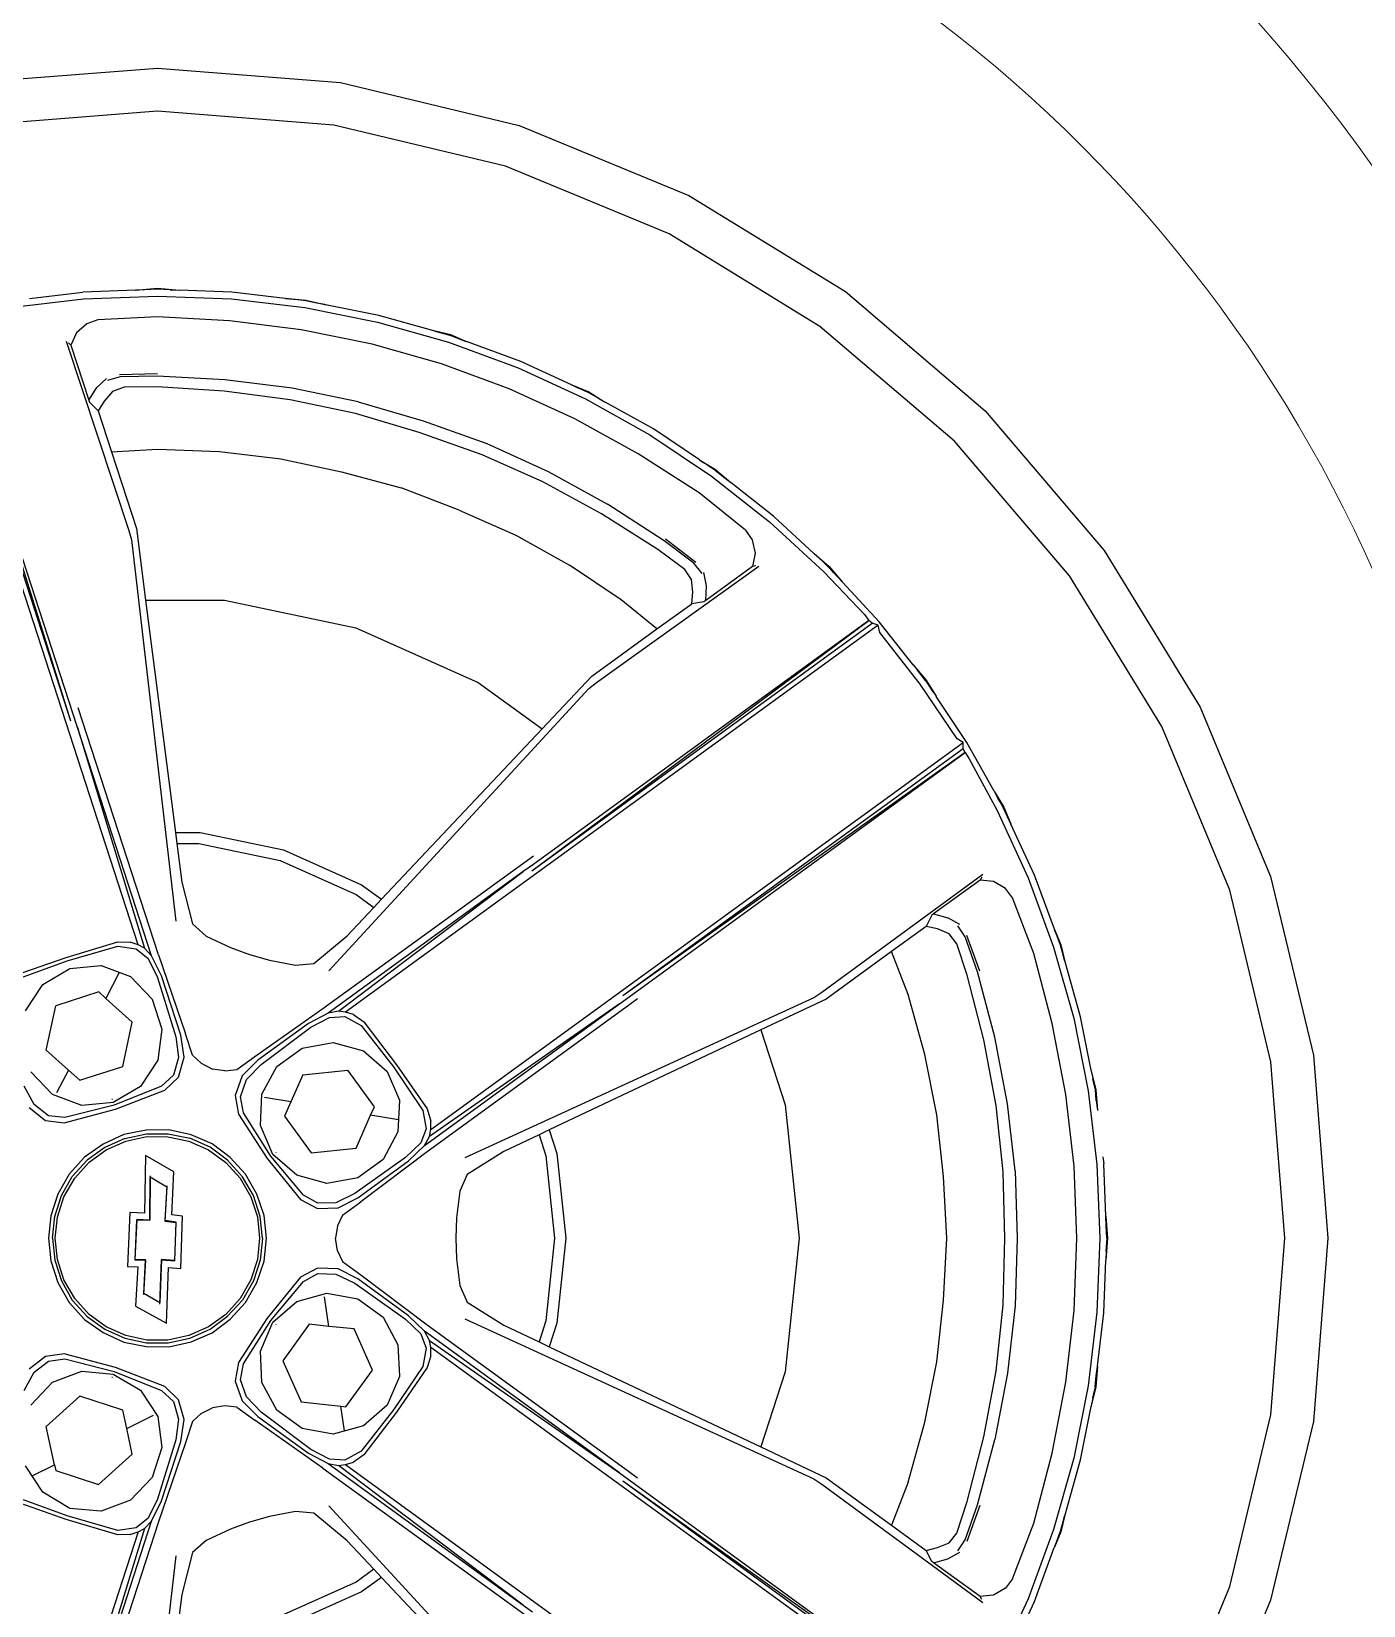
# Model space of a CAD drawing. Header units: millimetres. Extents: x 485872 to 486142, y -52344 to -52207.
# Drawn here: x 486059.874 to 486060.312, y -52337.613 to -52337.095 of the extents above; entities that cross this region are included whole.
import ezdxf

# ---------------------------------------------------------------- set-up
doc = ezdxf.new("R2010")
doc.units = ezdxf.units.MM
doc.header["$LTSCALE"] = 15
doc.layers.add('251', color=251, linetype='Continuous')

# ---------------------------------------------------------------- blocks, each defined once
blk = doc.blocks.new('yand')
for p, q in [((-21.0156, -0.7605), (-20.8465, -0.7473)), ((-20.8465, -0.7473), (-20.6775, -0.7605)), ((-20.6775, -0.7605), (-20.5125, -0.8002)), ((-20.8465, -0.787), (-21.0095, -0.7999)), ((-20.6836, -0.7999), (-20.8465, -0.787)), ((-20.5251, -0.8379), (-20.6836, -0.7999)), ((-20.5125, -0.8002), (-20.356, -0.8651)), ((-20.374, -0.9004), (-20.5251, -0.8379)), ((-20.356, -0.8651), (-20.2114, -0.9537)), ((-20.2349, -0.9859), (-20.374, -0.9004)), ((-20.9646, -0.9599), (-20.9153, -0.9541)), ((-20.8669, -0.9522), (-20.9153, -0.9541)), ((-20.9148, -0.9604), (-20.8466, -0.9579)), ((-20.8669, -0.9522), (-20.8668, -0.9522)), ((-20.8668, -0.9522), (-20.8465, -0.9506)), ((-20.8584, -0.9519), (-20.8668, -0.9522)), ((-20.8465, -0.9509), (-20.8584, -0.9519)), ((-20.8465, -0.9514), (-20.8584, -0.9519)), ((-20.8466, -0.9579), (-20.7783, -0.9604)), ((-20.8465, -0.9506), (-20.8263, -0.9522)), ((-20.8347, -0.9519), (-20.8465, -0.9509)), ((-20.8347, -0.9519), (-20.8465, -0.9514)), ((-20.8347, -0.9519), (-20.8263, -0.9522)), ((-20.8263, -0.9522), (-20.8263, -0.9522)), ((-20.7778, -0.9541), (-20.8263, -0.9522)), ((-20.7287, -0.9599), (-20.7778, -0.9541)), ((-20.2114, -0.9537), (-20.0824, -1.0636)), ((-20.9826, -0.9684), (-20.9148, -0.9604)), ((-20.7783, -0.9604), (-20.7105, -0.9684)), ((-20.7282, -0.96), (-20.7287, -0.9599)), ((-20.7195, -0.961), (-20.7282, -0.96)), ((-20.7282, -0.96), (-20.7094, -0.9615)), ((-20.7094, -0.9618), (-20.7195, -0.961)), ((-20.7095, -0.9622), (-20.7195, -0.961)), ((-20.7094, -0.9622), (-20.7195, -0.961)), ((-20.7105, -0.9684), (-20.6435, -0.9818)), ((-20.7094, -0.9622), (-20.7095, -0.9622)), ((-20.7094, -0.9615), (-20.6919, -0.9657)), ((-20.6994, -0.9642), (-20.7094, -0.9618)), ((-20.6994, -0.9642), (-20.7094, -0.9622)), ((-20.6919, -0.9657), (-20.6994, -0.9642)), ((-20.6919, -0.9657), (-20.6913, -0.9658)), ((-20.642, -0.9756), (-20.6913, -0.9658)), ((-20.8643, -1.5567), (-21.052, -0.9788)), ((-21.0466, -0.9805), (-20.9268, -1.35)), ((-21.0426, -0.98), (-20.9268, -1.35)), ((-20.9207, -1.3553), (-21.0426, -0.98)), ((-20.9118, -0.9834), (-20.9212, -0.9918)), ((-20.9014, -0.9798), (-20.9118, -0.9834)), ((-20.8465, -0.977), (-20.9014, -0.9798)), ((-20.7799, -0.9808), (-20.8465, -0.977)), ((-20.7137, -0.9891), (-20.7799, -0.9808)), ((-20.6435, -0.9818), (-20.5777, -1.0004)), ((-20.5914, -0.9899), (-20.642, -0.9756)), ((-20.1106, -1.0918), (-20.2349, -0.9859)), ((-20.9307, -0.9994), (-20.8728, -1.1743)), ((-20.9286, -1.001), (-20.9264, -1.003)), ((-20.9212, -0.9918), (-20.9264, -1.003)), ((-20.6483, -1.0022), (-20.7137, -0.9891)), ((-20.5843, -1.0205), (-20.6483, -1.0022)), ((-20.591, -0.99), (-20.5914, -0.9899)), ((-20.591, -0.99), (-20.5757, -0.9937)), ((-20.591, -0.99), (-20.5902, -0.9902)), ((-20.5902, -0.9902), (-20.59, -0.9903)), ((-20.5757, -0.9937), (-20.59, -0.9903)), ((-20.59, -0.9903), (-20.5758, -0.9943)), ((-20.5777, -1.0004), (-20.5136, -1.024)), ((-20.5758, -0.9943), (-20.5623, -0.9993)), ((-20.5623, -0.9993), (-20.5757, -0.9937)), ((-20.5757, -0.9937), (-20.5615, -0.9996)), ((-20.5623, -0.9993), (-20.5615, -0.9996)), ((-20.5615, -0.9996), (-20.5611, -0.9997)), ((-20.5112, -1.0181), (-20.5611, -0.9997)), ((-20.9264, -1.003), (-20.91, -1.0538)), ((-20.8465, -1.012), (-20.8465, -1.012)), ((-20.8465, -1.0296), (-20.8817, -1.0305)), ((-20.8465, -1.0316), (-20.8809, -1.0325)), ((-20.7842, -1.035), (-20.8465, -1.0316)), ((-20.5217, -1.0434), (-20.5843, -1.0205)), ((-20.5136, -1.024), (-20.4515, -1.0526)), ((-20.4643, -1.0397), (-20.5112, -1.0181)), ((-20.91, -1.0538), (-20.9025, -1.0423)), ((-20.8934, -1.0338), (-20.9025, -1.0423)), ((-20.8881, -1.0459), (-20.8957, -1.0547)), ((-20.8809, -1.0325), (-20.8926, -1.0357)), ((-20.8773, -1.042), (-20.8881, -1.0459)), ((-20.8465, -1.0416), (-20.8773, -1.042)), ((-20.785, -1.0455), (-20.8465, -1.0416)), ((-20.7239, -1.0536), (-20.785, -1.0455)), ((-20.7222, -1.0429), (-20.7842, -1.035)), ((-20.6611, -1.0555), (-20.7222, -1.0429)), ((-20.4611, -1.0712), (-20.5217, -1.0434)), ((-20.4643, -1.0397), (-20.4639, -1.0399)), ((-20.4639, -1.0399), (-20.4484, -1.0463)), ((-20.4639, -1.0399), (-20.4577, -1.0428)), ((-20.4573, -1.0429), (-20.4577, -1.0428)), ((-20.4484, -1.0467), (-20.4573, -1.0429)), ((-20.4573, -1.0429), (-20.4487, -1.0469)), ((-20.91, -1.0538), (-20.9093, -1.0557)), ((-20.9093, -1.0557), (-20.9012, -1.0639)), ((-20.8957, -1.0547), (-20.9012, -1.0639)), ((-20.6637, -1.0663), (-20.7239, -1.0536)), ((-20.6611, -1.0555), (-20.6013, -1.0729)), ((-20.4515, -1.0526), (-20.392, -1.086)), ((-20.4487, -1.0469), (-20.44, -1.0518)), ((-20.4487, -1.0469), (-20.4487, -1.0469)), ((-20.4484, -1.0463), (-20.4337, -1.0553)), ((-20.44, -1.0518), (-20.4484, -1.0467)), ((-20.4395, -1.0521), (-20.44, -1.0518)), ((-20.4395, -1.0521), (-20.4337, -1.0553)), ((-20.4337, -1.0553), (-20.4332, -1.0556)), ((-20.3887, -1.0805), (-20.4332, -1.0556)), ((-20.9012, -1.0639), (-20.889, -1.1015)), ((-20.6049, -1.0839), (-20.6637, -1.0663)), ((-20.6013, -1.0729), (-20.5426, -1.094)), ((-20.4027, -1.1034), (-20.4611, -1.0712)), ((-20.0824, -1.0636), (-19.9725, -1.1926)), ((-20.5469, -1.1043), (-20.6049, -1.0839)), ((-20.392, -1.086), (-20.3352, -1.124)), ((-20.3462, -1.1089), (-20.3887, -1.0805)), ((-20.889, -1.1015), (-20.8466, -1.0991)), ((-20.889, -1.1015), (-20.8659, -1.1723)), ((-20.8466, -1.0991), (-20.7891, -1.1014)), ((-20.7891, -1.1014), (-20.7326, -1.1081)), ((-20.4907, -1.1294), (-20.5469, -1.1043)), ((-20.5426, -1.094), (-20.4858, -1.1197)), ((-20.3465, -1.1395), (-20.4027, -1.1034)), ((-20.0047, -1.216), (-20.1106, -1.0918)), ((-20.7326, -1.1081), (-20.6767, -1.1201)), ((-20.3462, -1.1089), (-20.3461, -1.109)), ((-20.3461, -1.109), (-20.3309, -1.1183)), ((-20.3461, -1.109), (-20.342, -1.1117)), ((-20.3313, -1.1183), (-20.342, -1.1117)), ((-20.3315, -1.1188), (-20.342, -1.1117)), ((-20.3315, -1.1188), (-20.3221, -1.1262)), ((-20.3221, -1.1262), (-20.3313, -1.1183)), ((-20.3309, -1.1183), (-20.3172, -1.13)), ((-20.6767, -1.1201), (-20.6214, -1.1347)), ((-20.4366, -1.1587), (-20.4907, -1.1294)), ((-20.4858, -1.1197), (-20.4311, -1.1498)), ((-20.3352, -1.124), (-20.2815, -1.1662)), ((-20.3221, -1.1262), (-20.3219, -1.1263)), ((-20.3219, -1.1263), (-20.3211, -1.1269)), ((-20.3211, -1.1269), (-20.3172, -1.13)), ((-20.3172, -1.13), (-20.3169, -1.1303)), ((-20.2774, -1.1614), (-20.3169, -1.1303)), ((-20.5681, -1.1554), (-20.6214, -1.1347)), ((-20.3038, -1.174), (-20.3465, -1.1395)), ((-20.5681, -1.1554), (-20.5157, -1.1785)), ((-20.3845, -1.1918), (-20.4366, -1.1587)), ((-20.3786, -1.1837), (-20.4311, -1.1498)), ((-20.2405, -1.1955), (-20.2774, -1.1614)), ((-20.8728, -1.1743), (-20.8704, -1.1829)), ((-20.8659, -1.1723), (-20.8574, -1.2385)), ((-20.3038, -1.174), (-20.2975, -1.183)), ((-20.2815, -1.1662), (-20.2314, -1.2125)), ((-20.8704, -1.1829), (-20.8295, -1.5348)), ((-20.5157, -1.1785), (-20.466, -1.2063)), ((-20.3513, -1.2045), (-20.3786, -1.1837)), ((-20.3774, -1.182), (-20.3495, -1.2034)), ((-20.2975, -1.183), (-20.2948, -1.1953)), ((-20.3598, -1.2101), (-20.3845, -1.1918)), ((-20.3438, -1.214), (-20.3513, -1.2045)), ((-20.2948, -1.1953), (-20.2972, -1.2075)), ((-20.2405, -1.1955), (-20.2404, -1.1955)), ((-20.2404, -1.1955), (-20.2264, -1.2076)), ((-20.2404, -1.1955), (-20.2318, -1.2036)), ((-20.2267, -1.2079), (-20.2318, -1.2036)), ((-20.2269, -1.2081), (-20.2318, -1.2036)), ((-19.9725, -1.1926), (-19.8839, -1.3372)), ((-20.4183, -1.2383), (-20.466, -1.2063)), ((-20.4412, -1.3145), (-20.2915, -1.2071)), ((-20.3534, -1.2196), (-20.3598, -1.2101)), ((-20.3524, -1.2313), (-20.3534, -1.2196)), ((-20.3396, -1.2252), (-20.342, -1.2129)), ((-20.2972, -1.2075), (-20.3403, -1.2389)), ((-20.2942, -1.207), (-20.2972, -1.2075)), ((-20.2314, -1.2125), (-20.1938, -1.2518)), ((-20.2269, -1.2081), (-20.2224, -1.213)), ((-20.2224, -1.213), (-20.2267, -1.2079)), ((-20.2264, -1.2076), (-20.2143, -1.2217)), ((-20.2224, -1.213), (-20.2143, -1.2217)), ((-19.9192, -1.3552), (-20.0047, -1.216)), ((-20.3533, -1.2419), (-20.3524, -1.2313)), ((-20.3403, -1.2389), (-20.3396, -1.2252)), ((-20.2143, -1.2217), (-20.214, -1.222)), ((-20.1802, -1.2586), (-20.214, -1.222)), ((-20.8574, -1.2385), (-20.7846, -1.2385)), ((-20.8574, -1.2385), (-20.8299, -1.4529)), ((-20.7846, -1.2385), (-20.6635, -1.2642)), ((-20.3854, -1.2651), (-20.4183, -1.2383)), ((-20.3854, -1.2651), (-20.3533, -1.2419)), ((-20.342, -1.24), (-20.3533, -1.2419)), ((-20.3403, -1.2389), (-20.342, -1.24)), ((-20.1813, -1.2617), (-20.6729, -1.6189)), ((-20.6635, -1.2642), (-20.5503, -1.3146)), ((-20.5009, -1.4884), (-20.1897, -1.2572)), ((-20.5009, -1.4884), (-20.1867, -1.2599)), ((-20.1897, -1.2572), (-20.5004, -1.4831)), ((-20.1938, -1.2518), (-20.1897, -1.2572)), ((-20.1867, -1.2599), (-20.1897, -1.2572)), ((-20.1813, -1.2617), (-20.1867, -1.2599)), ((-20.1798, -1.2683), (-20.1813, -1.2617)), ((-20.1489, -1.2982), (-20.1802, -1.2586)), ((-20.4456, -1.3088), (-20.3854, -1.2651)), ((-20.1423, -1.3161), (-20.1798, -1.2683)), ((-20.1489, -1.2982), (-20.1488, -1.2984)), ((-20.1488, -1.2984), (-20.1371, -1.3121)), ((-20.1488, -1.2984), (-20.145, -1.3033)), ((-20.1371, -1.3125), (-20.145, -1.3033)), ((-20.1376, -1.3127), (-20.145, -1.3033)), ((-20.6882, -1.5807), (-20.4482, -1.3201)), ((-20.5503, -1.3146), (-20.4914, -1.3574)), ((-20.4914, -1.3574), (-20.4456, -1.3088)), ((-20.4482, -1.3201), (-20.4412, -1.3145)), ((-20.1084, -1.3665), (-20.1423, -1.3161)), ((-20.1376, -1.3127), (-20.1305, -1.3232)), ((-20.1371, -1.3121), (-20.1278, -1.3272)), ((-20.1305, -1.3232), (-20.1371, -1.3125)), ((-20.1305, -1.3232), (-20.1278, -1.3272)), ((-20.1278, -1.3272), (-20.1277, -1.3275)), ((-20.0994, -1.3699), (-20.1277, -1.3275)), ((-20.8454, -1.5661), (-20.9198, -1.3379)), ((-19.8839, -1.3372), (-19.819, -1.4937)), ((-20.8519, -1.5668), (-20.9207, -1.3553)), ((-20.9207, -1.3553), (-20.8585, -1.5599)), ((-20.6396, -1.5147), (-20.4914, -1.3574)), ((-19.8567, -1.5063), (-19.9192, -1.3552)), ((-20.5942, -1.7271), (-20.1026, -1.37)), ((-20.4201, -1.6112), (-20.1009, -1.3793)), ((-20.1026, -1.3757), (-20.417, -1.6038)), ((-20.1009, -1.3793), (-20.417, -1.6038)), ((-20.1026, -1.37), (-20.1084, -1.3665)), ((-20.1026, -1.3757), (-20.1026, -1.37)), ((-20.1009, -1.3793), (-20.1026, -1.3757)), ((-20.1009, -1.3793), (-20.0971, -1.3849)), ((-20.0741, -1.4149), (-20.0994, -1.3699)), ((-20.0971, -1.3849), (-20.0714, -1.4328)), ((-20.0741, -1.4149), (-20.0651, -1.4296)), ((-20.0741, -1.4149), (-20.0706, -1.4212)), ((-20.0655, -1.4296), (-20.0706, -1.4212)), ((-20.0706, -1.4212), (-20.0657, -1.4299)), ((-20.0714, -1.4328), (-20.0428, -1.4948)), ((-20.0618, -1.4385), (-20.0657, -1.4299)), ((-20.0618, -1.4385), (-20.0655, -1.4296)), ((-20.0651, -1.4296), (-20.0587, -1.4452)), ((-20.0587, -1.4452), (-20.0618, -1.4385)), ((-20.8299, -1.4529), (-20.8071, -1.4529)), ((-20.8299, -1.4529), (-20.8286, -1.4631)), ((-20.8071, -1.4529), (-20.7301, -1.4692)), ((-20.0587, -1.4452), (-20.0586, -1.4454)), ((-20.0369, -1.4924), (-20.0586, -1.4454)), ((-20.8286, -1.4631), (-20.8082, -1.4631)), ((-20.8286, -1.4631), (-20.824, -1.4989)), ((-20.8082, -1.4631), (-20.7332, -1.479)), ((-20.7332, -1.479), (-20.6632, -1.5102)), ((-20.7301, -1.4692), (-20.6581, -1.5013)), ((-20.6937, -1.6154), (-20.4994, -1.4745)), ((-20.5088, -1.4891), (-20.6889, -1.6198)), ((-20.6795, -1.6181), (-20.5088, -1.4891)), ((-20.5004, -1.4831), (-20.5088, -1.4891)), ((-20.0847, -1.4917), (-20.2332, -1.6009)), ((-20.0856, -1.4942), (-20.0869, -1.497)), ((-20.0428, -1.4948), (-20.0193, -1.5589)), ((-20.0185, -1.5423), (-20.0369, -1.4924)), ((-19.819, -1.4937), (-19.7793, -1.6587)), ((-20.824, -1.4989), (-20.8143, -1.5375)), ((-20.6632, -1.5102), (-20.6467, -1.5222)), ((-20.6581, -1.5013), (-20.6396, -1.5147)), ((-20.0869, -1.497), (-20.1301, -1.5282)), ((-20.0746, -1.4984), (-20.0869, -1.497)), ((-20.0637, -1.5048), (-20.0746, -1.4984)), ((-20.0571, -1.5135), (-20.0637, -1.5048)), ((-19.8187, -1.6648), (-19.8567, -1.5063)), ((-20.6715, -1.5485), (-20.6467, -1.5222)), ((-20.6467, -1.5222), (-20.6396, -1.5147)), ((-20.0374, -1.5648), (-20.0571, -1.5135)), ((-20.8143, -1.5375), (-20.8015, -1.5488)), ((-20.1369, -1.5397), (-20.169, -1.563)), ((-20.1316, -1.5295), (-20.1369, -1.5397)), ((-20.1265, -1.5421), (-20.1369, -1.5397)), ((-20.1301, -1.5282), (-20.1316, -1.5295)), ((-20.1301, -1.5282), (-20.1168, -1.5318)), ((-20.1059, -1.5379), (-20.1168, -1.5318)), ((-20.1008, -1.5493), (-20.1075, -1.5392)), ((-20.9309, -1.5683), (-20.8832, -1.554)), ((-20.8832, -1.554), (-20.8716, -1.5542)), ((-20.8643, -1.5567), (-20.8716, -1.5542)), ((-20.8015, -1.5488), (-20.7792, -1.5592)), ((-20.7021, -1.574), (-20.6715, -1.5485)), ((-20.1158, -1.5466), (-20.1265, -1.5421)), ((-20.1087, -1.5557), (-20.1158, -1.5466)), ((-20.0894, -1.5817), (-20.1008, -1.5493)), ((-20.0874, -1.5811), (-20.0992, -1.548)), ((-20.0184, -1.5425), (-20.0185, -1.5423)), ((-20.0184, -1.5425), (-20.0125, -1.5569)), ((-20.0184, -1.5425), (-20.0181, -1.5434)), ((-20.0181, -1.5434), (-20.0181, -1.5435)), ((-20.0125, -1.5569), (-20.0181, -1.5435)), ((-20.0181, -1.5435), (-20.0131, -1.5569)), ((-20.9778, -1.5848), (-20.9309, -1.5683)), ((-20.9298, -1.5716), (-20.8832, -1.5581)), ((-20.8832, -1.5581), (-20.8661, -1.5604)), ((-20.8661, -1.5604), (-20.8552, -1.5693)), ((-20.8585, -1.5599), (-20.8643, -1.5567)), ((-20.8519, -1.5668), (-20.8585, -1.5599)), ((-20.8552, -1.5693), (-20.8466, -1.5868)), ((-20.8429, -1.5853), (-20.8519, -1.5668)), ((-20.8454, -1.5661), (-20.8207, -1.6389)), ((-20.7792, -1.5592), (-20.7614, -1.5657)), ((-20.7614, -1.5657), (-20.7432, -1.5709)), ((-20.169, -1.563), (-20.2292, -1.6068)), ((-20.1536, -1.6026), (-20.169, -1.563)), ((-20.0989, -1.5848), (-20.1087, -1.5557)), ((-20.0205, -1.6294), (-20.0374, -1.5648)), ((-20.0193, -1.5589), (-20.0006, -1.6246)), ((-20.0131, -1.5569), (-20.0091, -1.5712)), ((-20.0091, -1.5712), (-20.0125, -1.5569)), ((-20.0125, -1.5569), (-20.0088, -1.5721)), ((-20.9754, -1.5881), (-20.9298, -1.5716)), ((-20.9523, -1.5933), (-20.9275, -1.5785)), ((-20.9275, -1.5785), (-20.8988, -1.5759)), ((-20.8988, -1.5759), (-20.8986, -1.5759)), ((-20.8986, -1.5759), (-20.8715, -1.5861)), ((-20.8819, -1.5823), (-20.8942, -1.6062)), ((-20.7432, -1.5709), (-20.719, -1.5756)), ((-20.719, -1.5756), (-20.7021, -1.574)), ((-20.0734, -1.6421), (-20.0894, -1.5817)), ((-20.0091, -1.5712), (-20.0088, -1.5721)), ((-20.0087, -1.5726), (-20.0088, -1.5721)), ((-19.9944, -1.6232), (-20.0087, -1.5726)), ((-20.9683, -1.6176), (-20.9524, -1.5934)), ((-20.9524, -1.5934), (-20.9523, -1.5933)), ((-20.8715, -1.5861), (-20.8515, -1.607)), ((-20.8466, -1.5868), (-20.8295, -1.6416)), ((-20.8249, -1.6401), (-20.8429, -1.5853)), ((-20.0835, -1.6446), (-20.0989, -1.5848)), ((-20.9007, -1.6003), (-20.9404, -1.6132)), ((-20.8942, -1.6062), (-20.9007, -1.6003)), ((-20.8942, -1.6062), (-20.8698, -1.6282)), ((-20.8515, -1.607), (-20.8425, -1.6346)), ((-20.6, -1.742), (-20.4201, -1.6112)), ((-20.4116, -1.6128), (-20.5974, -1.7479)), ((-20.4201, -1.6112), (-20.5955, -1.7336)), ((-20.2407, -1.6057), (-20.5627, -1.7534)), ((-20.4033, -1.6067), (-20.4116, -1.6128)), ((-20.2292, -1.6068), (-20.2895, -1.6353)), ((-20.2332, -1.6009), (-20.2407, -1.6057)), ((-20.138, -1.6579), (-20.1536, -1.6026)), ((-20.9491, -1.654), (-20.9404, -1.6132)), ((-20.7565, -1.6598), (-20.6937, -1.6154)), ((-20.6889, -1.6198), (-20.707, -1.6294)), ((-20.7049, -1.6329), (-20.6876, -1.6238)), ((-20.6795, -1.6181), (-20.6889, -1.6198)), ((-20.6876, -1.6238), (-20.6735, -1.623)), ((-20.6729, -1.6189), (-20.6795, -1.6181)), ((-20.6735, -1.623), (-20.6584, -1.6311)), ((-20.6655, -1.6211), (-20.6729, -1.6189)), ((-20.6655, -1.6211), (-20.656, -1.6278)), ((-20.0006, -1.6246), (-19.9872, -1.6916)), ((-19.9846, -1.6725), (-19.9944, -1.6232)), ((-20.8784, -1.669), (-20.8698, -1.6282)), ((-20.8425, -1.6346), (-20.8463, -1.6633)), ((-20.8295, -1.6416), (-20.827, -1.6609)), ((-20.8217, -1.6604), (-20.8249, -1.6401)), ((-20.8141, -1.6586), (-20.8207, -1.6389)), ((-20.707, -1.6294), (-20.7537, -1.6632)), ((-20.7509, -1.6671), (-20.7049, -1.6329)), ((-20.6584, -1.6311), (-20.6286, -1.6694)), ((-20.656, -1.6278), (-20.6258, -1.6674)), ((-20.2895, -1.6353), (-20.4849, -1.7277)), ((-20.2895, -1.6353), (-20.267, -1.7045)), ((-20.0079, -1.6949), (-20.0205, -1.6294)), ((-20.9491, -1.654), (-20.9286, -1.6724)), ((-20.7363, -1.6691), (-20.7128, -1.6521)), ((-20.7128, -1.6521), (-20.6843, -1.647)), ((-20.6843, -1.647), (-20.6564, -1.6546)), ((-20.6564, -1.6546), (-20.6563, -1.6547)), ((-20.6563, -1.6547), (-20.6345, -1.6737)), ((-20.0724, -1.7051), (-20.0835, -1.6446)), ((-20.0617, -1.7034), (-20.0734, -1.6421)), ((-20.9181, -1.6818), (-20.8784, -1.669)), ((-20.8463, -1.6633), (-20.8623, -1.6875)), ((-20.827, -1.6609), (-20.8317, -1.677)), ((-20.827, -1.6788), (-20.8217, -1.6604)), ((-20.8141, -1.6586), (-20.8061, -1.666)), ((-20.8061, -1.666), (-20.7957, -1.6714)), ((-20.7733, -1.6718), (-20.7565, -1.6598)), ((-20.7537, -1.6632), (-20.7683, -1.6778)), ((-20.7643, -1.6812), (-20.7509, -1.6671)), ((-20.7501, -1.6946), (-20.7363, -1.6691)), ((-20.6286, -1.6694), (-20.6014, -1.7096)), ((-20.6258, -1.6674), (-20.5975, -1.7083)), ((-20.1269, -1.7138), (-20.138, -1.6579)), ((-19.8058, -1.8277), (-19.8187, -1.6648)), ((-19.7793, -1.6587), (-19.7661, -1.8277)), ((-20.9434, -1.6949), (-20.9634, -1.6739)), ((-20.9286, -1.6724), (-20.9396, -1.6935)), ((-20.9286, -1.6724), (-20.9181, -1.6818)), ((-20.8317, -1.677), (-20.8428, -1.6873)), ((-20.8397, -1.691), (-20.827, -1.6788)), ((-20.7842, -1.6731), (-20.7957, -1.6714)), ((-20.7842, -1.6731), (-20.7733, -1.6718)), ((-20.7683, -1.6778), (-20.7748, -1.6958)), ((-20.7699, -1.6971), (-20.7643, -1.6812)), ((-20.7122, -1.6769), (-20.7233, -1.7018)), ((-20.7122, -1.6769), (-20.6707, -1.6725)), ((-20.6462, -1.7063), (-20.6707, -1.6725)), ((-20.6345, -1.6737), (-20.6232, -1.7003)), ((-19.9845, -1.6731), (-19.9846, -1.6725)), ((-19.9845, -1.6731), (-19.9803, -1.6906)), ((-19.9845, -1.6731), (-19.9831, -1.68)), ((-19.9831, -1.68), (-19.983, -1.6806)), ((-19.9806, -1.6906), (-19.983, -1.6806)), ((-19.983, -1.6806), (-19.981, -1.6906)), ((-20.9604, -1.7043), (-20.9697, -1.6872)), ((-20.9162, -1.705), (-20.9434, -1.6949)), ((-20.8885, -1.6993), (-20.8881, -1.6991)), ((-20.8623, -1.6875), (-20.8873, -1.7024)), ((-20.8428, -1.6873), (-20.8865, -1.7048)), ((-20.8853, -1.7086), (-20.8397, -1.691)), ((-20.7748, -1.6958), (-20.7717, -1.7131)), ((-20.7671, -1.7119), (-20.7699, -1.6971)), ((-20.7513, -1.7235), (-20.7501, -1.6946)), ((-20.7233, -1.7018), (-20.7476, -1.6978)), ((-20.0002, -1.7612), (-20.0079, -1.6949)), ((-19.9872, -1.6916), (-19.9793, -1.7595)), ((-19.981, -1.6907), (-19.981, -1.6906)), ((-19.981, -1.6907), (-19.9798, -1.7006)), ((-19.9798, -1.7006), (-19.9806, -1.6906)), ((-19.9803, -1.6906), (-19.9788, -1.7093)), ((-20.965, -1.707), (-20.9499, -1.7188)), ((-20.9471, -1.7145), (-20.9604, -1.7043)), ((-20.9321, -1.7163), (-20.9471, -1.7145)), ((-20.9325, -1.7211), (-20.8853, -1.7086)), ((-20.8865, -1.7048), (-20.9321, -1.7163)), ((-20.8873, -1.7024), (-20.9162, -1.705)), ((-20.7717, -1.7131), (-20.7452, -1.7541)), ((-20.742, -1.7518), (-20.7671, -1.7119)), ((-20.7233, -1.7018), (-20.7291, -1.715)), ((-20.6632, -1.7444), (-20.6497, -1.714)), ((-20.6497, -1.714), (-20.6462, -1.7063)), ((-20.624, -1.7183), (-20.6497, -1.714)), ((-20.6232, -1.7004), (-20.6245, -1.7293)), ((-20.6232, -1.7003), (-20.6232, -1.7004)), ((-20.6014, -1.7096), (-20.5983, -1.7265)), ((-20.5975, -1.7083), (-20.5941, -1.7194)), ((-20.267, -1.7045), (-20.254, -1.8277)), ((-20.121, -1.7707), (-20.1269, -1.7138)), ((-20.0659, -1.7663), (-20.0724, -1.7051)), ((-20.0548, -1.7654), (-20.0617, -1.7034)), ((-19.9798, -1.7006), (-19.9788, -1.7093)), ((-19.9788, -1.7093), (-19.9788, -1.7097)), ((-20.9499, -1.7188), (-20.9325, -1.7211)), ((-20.857, -1.7279), (-20.8777, -1.732)), ((-20.8361, -1.7276), (-20.857, -1.7279)), ((-20.8155, -1.7321), (-20.8361, -1.7276)), ((-20.7399, -1.7503), (-20.7513, -1.7235)), ((-20.7291, -1.715), (-20.7047, -1.7487)), ((-20.6245, -1.7293), (-20.6381, -1.7548)), ((-20.5983, -1.7265), (-20.6035, -1.7396)), ((-20.5955, -1.7336), (-20.5942, -1.7271)), ((-20.5942, -1.7271), (-20.5941, -1.7194)), ((-20.4849, -1.7277), (-20.4942, -1.7321)), ((-20.4849, -1.7277), (-20.4778, -1.7494)), ((-20.8967, -1.7408), (-20.9139, -1.7528)), ((-20.8777, -1.732), (-20.8967, -1.7408)), ((-20.8765, -1.7356), (-20.895, -1.7439)), ((-20.8938, -1.746), (-20.8757, -1.738)), ((-20.8765, -1.7356), (-20.8567, -1.7314)), ((-20.8757, -1.738), (-20.8564, -1.7338)), ((-20.8567, -1.7314), (-20.8365, -1.7312)), ((-20.8564, -1.7338), (-20.8368, -1.7339)), ((-20.8368, -1.7339), (-20.8174, -1.738)), ((-20.8365, -1.7312), (-20.8166, -1.7354)), ((-20.8174, -1.738), (-20.7993, -1.746)), ((-20.798, -1.7437), (-20.8166, -1.7354)), ((-20.7961, -1.7406), (-20.8155, -1.7321)), ((-20.7817, -1.7557), (-20.798, -1.7437)), ((-20.7794, -1.7531), (-20.7961, -1.7406)), ((-20.6035, -1.7396), (-20.6175, -1.7532)), ((-20.6148, -1.7563), (-20.6, -1.742)), ((-20.6, -1.742), (-20.5955, -1.7336)), ((-20.4942, -1.7321), (-20.5269, -1.7476)), ((-20.4942, -1.7321), (-20.4879, -1.7515)), ((-20.9139, -1.7528), (-20.9279, -1.7686)), ((-20.9114, -1.7556), (-20.9251, -1.7707)), ((-20.9229, -1.7723), (-20.9097, -1.7575)), ((-20.895, -1.7439), (-20.9114, -1.7556)), ((-20.9097, -1.7575), (-20.8938, -1.746)), ((-20.8577, -1.7513), (-20.8586, -1.8046)), ((-20.8314, -1.7662), (-20.8577, -1.7513)), ((-20.7993, -1.746), (-20.7834, -1.7576)), ((-20.7834, -1.7576), (-20.7702, -1.7722)), ((-20.7681, -1.7708), (-20.7817, -1.7557)), ((-20.7651, -1.7686), (-20.7794, -1.7531)), ((-20.7452, -1.7541), (-20.7144, -1.792)), ((-20.7118, -1.7879), (-20.742, -1.7518)), ((-20.718, -1.7694), (-20.7399, -1.7503)), ((-20.7373, -1.7481), (-20.7371, -1.7485)), ((-20.7047, -1.7487), (-20.6632, -1.7444)), ((-20.6175, -1.7532), (-20.6642, -1.7864)), ((-20.6381, -1.7548), (-20.6616, -1.7719)), ((-20.6614, -1.7903), (-20.6148, -1.7563)), ((-20.5974, -1.7479), (-20.6589, -1.794)), ((-20.5269, -1.7476), (-20.5606, -1.7687)), ((-20.4879, -1.7515), (-20.4799, -1.8277)), ((-20.4778, -1.7494), (-20.4696, -1.8277)), ((-19.9737, -1.7525), (-19.9729, -1.759)), ((-20.9279, -1.7686), (-20.9386, -1.7869)), ((-20.9352, -1.7883), (-20.9251, -1.7707)), ((-20.9328, -1.7894), (-20.9229, -1.7723)), ((-20.8533, -1.77), (-20.8536, -1.8108)), ((-20.8536, -1.8111), (-20.8532, -1.7711)), ((-20.8533, -1.77), (-20.8532, -1.7711)), ((-20.8532, -1.7711), (-20.8379, -1.7802)), ((-20.8333, -1.8059), (-20.8314, -1.7662)), ((-20.7702, -1.7722), (-20.7603, -1.7894)), ((-20.758, -1.7883), (-20.7681, -1.7708)), ((-20.7548, -1.7869), (-20.7651, -1.7686)), ((-20.6901, -1.7772), (-20.718, -1.7694)), ((-20.6616, -1.7719), (-20.6901, -1.7772)), ((-20.5606, -1.7687), (-20.5673, -1.7843)), ((-20.1178, -1.8277), (-20.121, -1.7707)), ((-20.0644, -1.8277), (-20.0659, -1.7663)), ((-20.0548, -1.7654), (-20.0529, -1.8277)), ((-19.9978, -1.8277), (-20.0002, -1.7612)), ((-19.9793, -1.7595), (-19.9766, -1.8277)), ((-19.971, -1.8074), (-19.9729, -1.759)), ((-20.9386, -1.7869), (-20.9448, -1.8069)), ((-20.8379, -1.7802), (-20.8397, -1.8118)), ((-20.8395, -1.8114), (-20.8377, -1.7793)), ((-20.8379, -1.7802), (-20.8377, -1.7793)), ((-20.7481, -1.8067), (-20.7548, -1.7869)), ((-20.6642, -1.7864), (-20.6818, -1.7948)), ((-20.5673, -1.7843), (-20.5703, -1.8088)), ((-20.9413, -1.8076), (-20.9352, -1.7883)), ((-20.9389, -1.8081), (-20.9328, -1.7894)), ((-20.7603, -1.7894), (-20.7542, -1.808)), ((-20.7517, -1.8075), (-20.758, -1.7883)), ((-20.7144, -1.792), (-20.6989, -1.8003)), ((-20.6986, -1.7952), (-20.7118, -1.7879)), ((-20.6989, -1.8003), (-20.6798, -1.7997)), ((-20.6818, -1.7948), (-20.6986, -1.7952)), ((-20.6798, -1.7997), (-20.6614, -1.7903)), ((-20.6756, -1.8063), (-20.6589, -1.794)), ((-20.9448, -1.8069), (-20.9472, -1.8277)), ((-20.9435, -1.8277), (-20.9413, -1.8076)), ((-20.9409, -1.8277), (-20.9389, -1.8081)), ((-20.8721, -1.804), (-20.8741, -1.8536)), ((-20.8586, -1.8046), (-20.8721, -1.804)), ((-20.8657, -1.8102), (-20.8673, -1.8477)), ((-20.867, -1.8474), (-20.8654, -1.8105)), ((-20.8657, -1.8102), (-20.8654, -1.8105)), ((-20.8536, -1.8108), (-20.8657, -1.8102)), ((-20.8654, -1.8105), (-20.8536, -1.8111)), ((-20.8536, -1.8108), (-20.8536, -1.8111)), ((-20.8395, -1.8114), (-20.8397, -1.8118)), ((-20.8397, -1.8118), (-20.8294, -1.8131)), ((-20.8291, -1.8128), (-20.8395, -1.8114)), ((-20.8235, -1.8074), (-20.8333, -1.8059)), ((-20.8294, -1.8131), (-20.8307, -1.8482)), ((-20.8304, -1.8485), (-20.8291, -1.8128)), ((-20.8291, -1.8128), (-20.8294, -1.8131)), ((-20.8249, -1.8556), (-20.8235, -1.8074)), ((-20.7542, -1.808), (-20.7522, -1.8277)), ((-20.7495, -1.8277), (-20.7517, -1.8075)), ((-20.746, -1.8277), (-20.7481, -1.8067)), ((-20.6802, -1.8163), (-20.6821, -1.8277)), ((-20.6756, -1.8063), (-20.6802, -1.8163)), ((-20.5703, -1.8088), (-20.571, -1.8277)), ((-19.971, -1.8074), (-19.971, -1.8075)), ((-19.971, -1.8075), (-19.9694, -1.8277)), ((-19.9707, -1.8159), (-19.971, -1.8075)), ((-19.9697, -1.8277), (-19.9707, -1.8159)), ((-19.9702, -1.8277), (-19.9707, -1.8159)), ((-20.9472, -1.8277), (-20.9448, -1.8486)), ((-20.9435, -1.8277), (-20.9413, -1.8479)), ((-20.9389, -1.8474), (-20.9409, -1.8277)), ((-20.7522, -1.8277), (-20.7542, -1.8474)), ((-20.7495, -1.8277), (-20.7517, -1.848)), ((-20.7481, -1.8488), (-20.746, -1.8277)), ((-20.6802, -1.8392), (-20.6821, -1.8277)), ((-20.571, -1.8277), (-20.5703, -1.8467)), ((-20.4799, -1.8277), (-20.4879, -1.904)), ((-20.4696, -1.8277), (-20.4778, -1.9061)), ((-20.254, -1.8277), (-20.267, -1.9509)), ((-20.121, -1.8848), (-20.1178, -1.8277)), ((-20.0659, -1.8892), (-20.0644, -1.8277)), ((-20.0529, -1.8277), (-20.0548, -1.8901)), ((-20.0002, -1.8943), (-19.9978, -1.8277)), ((-19.9766, -1.8277), (-19.9793, -1.896)), ((-19.9694, -1.8277), (-19.971, -1.848)), ((-19.9707, -1.8396), (-19.9697, -1.8277)), ((-19.9702, -1.8277), (-19.9707, -1.8396)), ((-19.8187, -1.9907), (-19.8058, -1.8277)), ((-19.7661, -1.8277), (-19.7793, -1.9968)), ((-20.6802, -1.8392), (-20.6756, -1.8492)), ((-19.9707, -1.8396), (-19.971, -1.848)), ((-20.9448, -1.8486), (-20.9386, -1.8686)), ((-20.9413, -1.8479), (-20.9352, -1.8671)), ((-20.9328, -1.8661), (-20.9389, -1.8474)), ((-20.8741, -1.8536), (-20.8646, -1.8539)), ((-20.8673, -1.8477), (-20.867, -1.8474)), ((-20.8673, -1.8477), (-20.8576, -1.848)), ((-20.8574, -1.8477), (-20.867, -1.8474)), ((-20.8646, -1.8539), (-20.8667, -1.8902)), ((-20.8576, -1.848), (-20.8593, -1.8797)), ((-20.8591, -1.8788), (-20.8574, -1.8477)), ((-20.8574, -1.8477), (-20.8576, -1.848)), ((-20.8428, -1.8473), (-20.8443, -1.8874)), ((-20.8442, -1.8885), (-20.8427, -1.8476)), ((-20.8307, -1.8482), (-20.8428, -1.8473)), ((-20.8428, -1.8473), (-20.8427, -1.8476)), ((-20.8427, -1.8476), (-20.8304, -1.8485)), ((-20.8382, -1.9061), (-20.8362, -1.8547)), ((-20.8362, -1.8547), (-20.8249, -1.8556)), ((-20.8304, -1.8485), (-20.8307, -1.8482)), ((-20.7542, -1.8474), (-20.7603, -1.8661)), ((-20.7517, -1.848), (-20.758, -1.8671)), ((-20.7548, -1.8686), (-20.7481, -1.8488)), ((-20.6989, -1.8552), (-20.7144, -1.8635)), ((-20.6798, -1.8558), (-20.6989, -1.8552)), ((-20.6614, -1.8652), (-20.6798, -1.8558)), ((-20.6756, -1.8492), (-20.6589, -1.8615)), ((-20.5703, -1.8467), (-20.5673, -1.8712)), ((-19.9729, -1.8965), (-19.971, -1.848)), ((-19.971, -1.848), (-19.971, -1.848)), ((-20.9386, -1.8686), (-20.9279, -1.8869)), ((-20.9352, -1.8671), (-20.9251, -1.8848)), ((-20.9229, -1.8832), (-20.9328, -1.8661)), ((-20.7603, -1.8661), (-20.7702, -1.8832)), ((-20.758, -1.8671), (-20.7681, -1.8847)), ((-20.7651, -1.8869), (-20.7548, -1.8686)), ((-20.7144, -1.8635), (-20.7452, -1.9014)), ((-20.742, -1.9037), (-20.7118, -1.8675)), ((-20.7118, -1.8675), (-20.6986, -1.8602)), ((-20.6986, -1.8602), (-20.6818, -1.8607)), ((-20.6818, -1.8607), (-20.6642, -1.869)), ((-20.6642, -1.869), (-20.6175, -1.9023)), ((-20.6148, -1.8992), (-20.6614, -1.8652)), ((-20.6589, -1.8615), (-20.5974, -1.9075)), ((-20.5673, -1.8712), (-20.5606, -1.8868)), ((-20.9279, -1.8869), (-20.9139, -1.9026)), ((-20.9251, -1.8848), (-20.9114, -1.8999)), ((-20.9097, -1.898), (-20.9229, -1.8832)), ((-20.8593, -1.8797), (-20.8591, -1.8788)), ((-20.8443, -1.8874), (-20.8591, -1.8788)), ((-20.8442, -1.8885), (-20.8443, -1.8874)), ((-20.7702, -1.8832), (-20.7834, -1.8979)), ((-20.7817, -1.8997), (-20.7681, -1.8847)), ((-20.7794, -1.9024), (-20.7651, -1.8869)), ((-20.7399, -1.9052), (-20.718, -1.8861)), ((-20.718, -1.8861), (-20.6901, -1.8783)), ((-20.6883, -1.909), (-20.6924, -1.8817)), ((-20.6901, -1.8783), (-20.6616, -1.8836)), ((-20.6616, -1.8836), (-20.6381, -1.9006)), ((-20.5606, -1.8868), (-20.5269, -1.9079)), ((-20.1269, -1.9417), (-20.121, -1.8848)), ((-20.9139, -1.9026), (-20.8967, -1.9147)), ((-20.9114, -1.8999), (-20.895, -1.9116)), ((-20.8938, -1.9095), (-20.9097, -1.898)), ((-20.8667, -1.8902), (-20.8382, -1.9061)), ((-20.7834, -1.8979), (-20.7993, -1.9095)), ((-20.798, -1.9117), (-20.7817, -1.8997)), ((-20.7961, -1.9149), (-20.7794, -1.9024)), ((-20.7452, -1.9014), (-20.7717, -1.9424)), ((-20.6381, -1.9006), (-20.6245, -1.9262)), ((-20.6175, -1.9023), (-20.6035, -1.9159)), ((-20.6, -1.9134), (-20.6148, -1.8992)), ((-20.5627, -1.902), (-20.2407, -2.0497)), ((-20.0724, -1.9504), (-20.0659, -1.8892)), ((-20.0548, -1.8901), (-20.0617, -1.9521)), ((-20.0079, -1.9606), (-20.0002, -1.8943)), ((-19.9793, -1.896), (-19.9872, -1.9639)), ((-19.9787, -1.9456), (-19.9729, -1.8965)), ((-20.8967, -1.9147), (-20.8777, -1.9235)), ((-20.895, -1.9116), (-20.8765, -1.9199)), ((-20.8757, -1.9175), (-20.8938, -1.9095)), ((-20.8564, -1.9216), (-20.8757, -1.9175)), ((-20.8174, -1.9175), (-20.8368, -1.9216)), ((-20.7993, -1.9095), (-20.8174, -1.9175)), ((-20.8166, -1.92), (-20.798, -1.9117)), ((-20.8155, -1.9234), (-20.7961, -1.9149)), ((-20.7671, -1.9436), (-20.742, -1.9037)), ((-20.7513, -1.9319), (-20.7399, -1.9052)), ((-20.7371, -1.907), (-20.7373, -1.9073)), ((-20.7064, -1.9071), (-20.7309, -1.9408)), ((-20.6883, -1.909), (-20.7064, -1.9071)), ((-20.6649, -1.9114), (-20.6883, -1.909)), ((-20.648, -1.9495), (-20.6649, -1.9114)), ((-20.6035, -1.9159), (-20.5983, -1.929)), ((-20.4201, -2.0443), (-20.6, -1.9134)), ((-20.5955, -1.9219), (-20.6, -1.9134)), ((-20.5974, -1.9075), (-20.4116, -2.0427)), ((-20.5269, -1.9079), (-20.4942, -1.9234)), ((-20.4879, -1.904), (-20.4942, -1.9234)), ((-20.4778, -1.9061), (-20.4849, -1.9278)), ((-20.8777, -1.9235), (-20.857, -1.9276)), ((-20.8765, -1.9199), (-20.8567, -1.9241)), ((-20.857, -1.9276), (-20.8361, -1.9279)), ((-20.8567, -1.9241), (-20.8365, -1.9242)), ((-20.8368, -1.9216), (-20.8564, -1.9216)), ((-20.8365, -1.9242), (-20.8166, -1.92)), ((-20.8361, -1.9279), (-20.8155, -1.9234)), ((-20.7501, -1.9609), (-20.7513, -1.9319)), ((-20.6245, -1.9262), (-20.6232, -1.9551)), ((-20.5983, -1.929), (-20.6014, -1.9459)), ((-20.5942, -1.9284), (-20.5955, -1.9219)), ((-20.5955, -1.9219), (-20.4201, -2.0443)), ((-20.5941, -1.9361), (-20.5942, -1.9284)), ((-20.1026, -2.2855), (-20.5942, -1.9284)), ((-20.4942, -1.9234), (-20.4849, -1.9278)), ((-20.4849, -1.9278), (-20.2895, -2.0202)), ((-20.9499, -1.9367), (-20.965, -1.9485)), ((-20.9604, -1.9512), (-20.9471, -1.941)), ((-20.9325, -1.9344), (-20.9499, -1.9367)), ((-20.9471, -1.941), (-20.9321, -1.9391)), ((-20.8853, -1.9469), (-20.9325, -1.9344)), ((-20.9321, -1.9391), (-20.8865, -1.9506)), ((-20.8397, -1.9645), (-20.8853, -1.9469)), ((-20.7717, -1.9424), (-20.7748, -1.9597)), ((-20.7699, -1.9584), (-20.7671, -1.9436)), ((-20.7309, -1.9408), (-20.7139, -1.9788)), ((-20.6014, -1.9459), (-20.6286, -1.9861)), ((-20.5975, -1.9471), (-20.6258, -1.9881)), ((-20.5941, -1.9361), (-20.5975, -1.9471)), ((-20.138, -1.9976), (-20.1269, -1.9417)), ((-19.9788, -1.9461), (-19.9803, -1.9649)), ((-19.9798, -1.9548), (-19.9788, -1.9461)), ((-19.9788, -1.9461), (-19.9787, -1.9456)), ((-20.9697, -1.9683), (-20.9604, -1.9512)), ((-20.9634, -1.9816), (-20.9434, -1.9606)), ((-20.9434, -1.9606), (-20.9162, -1.9505)), ((-20.9162, -1.9505), (-20.8873, -1.9531)), ((-20.8881, -1.9563), (-20.8885, -1.9562)), ((-20.8873, -1.9531), (-20.8623, -1.968)), ((-20.8865, -1.9506), (-20.8428, -1.9682)), ((-20.7748, -1.9597), (-20.7683, -1.9777)), ((-20.7643, -1.9742), (-20.7699, -1.9584)), ((-20.7363, -1.9864), (-20.7501, -1.9609)), ((-20.6725, -1.9832), (-20.648, -1.9495)), ((-20.6232, -1.9552), (-20.6345, -1.9818)), ((-20.6232, -1.9551), (-20.6232, -1.9552)), ((-20.267, -1.9509), (-20.2895, -2.0202)), ((-20.0835, -2.0109), (-20.0724, -1.9504)), ((-20.0617, -1.9521), (-20.0734, -2.0134)), ((-20.0205, -2.026), (-20.0079, -1.9606)), ((-19.981, -1.9648), (-19.9798, -1.9548)), ((-19.981, -1.9648), (-19.9798, -1.9548)), ((-19.9806, -1.9649), (-19.9798, -1.9548)), ((-20.9181, -1.9735), (-20.9491, -2.0013)), ((-20.8785, -1.9863), (-20.9181, -1.9735)), ((-20.8623, -1.968), (-20.8463, -1.9921)), ((-20.8428, -1.9682), (-20.8317, -1.9785)), ((-20.827, -1.9767), (-20.8397, -1.9645)), ((-20.7509, -1.9883), (-20.7643, -1.9742)), ((-19.9872, -1.9639), (-20.0006, -2.0308)), ((-19.9803, -1.9649), (-19.9845, -1.9824)), ((-19.983, -1.9749), (-19.9845, -1.9824)), ((-19.981, -1.9648), (-19.983, -1.9749)), ((-19.983, -1.9749), (-19.9806, -1.9649)), ((-19.981, -1.9648), (-19.981, -1.9648)), ((-20.8748, -2.0034), (-20.8785, -1.9863)), ((-20.8317, -1.9785), (-20.827, -1.9946)), ((-20.8217, -1.995), (-20.827, -1.9767)), ((-20.8061, -1.9895), (-20.8141, -1.9969)), ((-20.8061, -1.9895), (-20.7957, -1.9841)), ((-20.7842, -1.9824), (-20.7957, -1.9841)), ((-20.7733, -1.9837), (-20.7842, -1.9824)), ((-20.7733, -1.9837), (-20.7565, -1.9957)), ((-20.7683, -1.9777), (-20.7537, -1.9922)), ((-20.7049, -2.0226), (-20.7509, -1.9883)), ((-20.7128, -2.0034), (-20.7363, -1.9864)), ((-20.7139, -1.9788), (-20.6772, -1.9827)), ((-20.6737, -2.0055), (-20.6772, -1.9827)), ((-20.6772, -1.9827), (-20.6725, -1.9832)), ((-20.6286, -1.9861), (-20.6584, -2.0243)), ((-20.6345, -1.9818), (-20.6563, -2.0008)), ((-20.6258, -1.9881), (-20.656, -2.0277)), ((-19.9944, -2.0323), (-19.9846, -1.983)), ((-19.9845, -1.9824), (-19.9846, -1.983)), ((-19.8567, -2.1492), (-19.8187, -1.9907)), ((-20.9416, -2.0367), (-20.9491, -2.0013)), ((-20.8748, -2.0034), (-20.8502, -1.991)), ((-20.8698, -2.0271), (-20.8748, -2.0034)), ((-20.8463, -1.9921), (-20.8425, -2.0209)), ((-20.827, -1.9946), (-20.8295, -2.0139)), ((-20.8249, -2.0154), (-20.8217, -1.995)), ((-20.8141, -1.9969), (-20.8207, -2.0166)), ((-20.6937, -2.04), (-20.7565, -1.9957)), ((-20.7537, -1.9922), (-20.707, -2.026)), ((-20.6843, -2.0085), (-20.7128, -2.0034)), ((-20.6564, -2.0008), (-20.6843, -2.0085)), ((-20.6563, -2.0008), (-20.6564, -2.0008)), ((-20.1536, -2.0529), (-20.138, -1.9976)), ((-19.7793, -1.9968), (-19.819, -2.1618)), ((-20.8295, -2.0139), (-20.8466, -2.0686)), ((-20.8207, -2.0166), (-20.8454, -2.0894)), ((-20.8429, -2.0702), (-20.8249, -2.0154)), ((-20.0989, -2.0707), (-20.0835, -2.0109)), ((-20.0894, -2.0738), (-20.0734, -2.0134)), ((-20.9008, -2.055), (-20.8698, -2.0271)), ((-20.8425, -2.0209), (-20.8515, -2.0485)), ((-20.707, -2.026), (-20.6889, -2.0357)), ((-20.6876, -2.0317), (-20.7049, -2.0226)), ((-20.6735, -2.0325), (-20.6876, -2.0317)), ((-20.6584, -2.0243), (-20.6735, -2.0325)), ((-20.6729, -2.0366), (-20.6655, -2.0343)), ((-20.656, -2.0277), (-20.6655, -2.0343)), ((-20.2895, -2.0202), (-20.2292, -2.0487)), ((-20.0374, -2.0906), (-20.0205, -2.026)), ((-20.0006, -2.0308), (-20.0193, -2.0966)), ((-20.0087, -2.0829), (-19.9944, -2.0323)), ((-20.9524, -2.0621), (-20.9683, -2.0379)), ((-20.9622, -2.0471), (-20.9416, -2.0367)), ((-20.9416, -2.0367), (-20.9404, -2.0421)), ((-20.9404, -2.0421), (-20.9008, -2.055)), ((-20.8515, -2.0485), (-20.8715, -2.0694)), ((-20.6937, -2.04), (-20.4994, -2.181)), ((-20.6889, -2.0357), (-20.5088, -2.1664)), ((-20.6889, -2.0357), (-20.6795, -2.0374)), ((-20.6795, -2.0374), (-20.6729, -2.0366)), ((-20.5088, -2.1664), (-20.6795, -2.0374)), ((-20.6729, -2.0366), (-20.1813, -2.3938)), ((-20.4201, -2.0443), (-20.1009, -2.2762)), ((-20.4116, -2.0427), (-20.4033, -2.0487)), ((-20.2292, -2.0487), (-20.169, -2.0925)), ((-20.9523, -2.0621), (-20.9524, -2.0621)), ((-20.9275, -2.077), (-20.9523, -2.0621)), ((-20.417, -2.0516), (-20.1026, -2.2798)), ((-20.417, -2.0516), (-20.1009, -2.2762)), ((-20.2407, -2.0497), (-20.2332, -2.0546)), ((-20.2332, -2.0546), (-20.0847, -2.1638)), ((-20.1536, -2.0529), (-20.169, -2.0925)), ((-20.9309, -2.0872), (-20.9778, -2.0707)), ((-20.9298, -2.0839), (-20.9754, -2.0674)), ((-20.8988, -2.0795), (-20.9275, -2.077)), ((-20.8715, -2.0694), (-20.8986, -2.0796)), ((-20.8466, -2.0686), (-20.8552, -2.0862)), ((-20.8519, -2.0887), (-20.8429, -2.0702)), ((-20.4482, -2.3354), (-20.6882, -2.0748)), ((-20.1087, -2.0998), (-20.0989, -2.0707)), ((-20.1008, -2.1062), (-20.0894, -2.0738)), ((-20.0874, -2.0744), (-20.0992, -2.1075)), ((-20.8832, -2.1015), (-20.9309, -2.0872)), ((-20.8832, -2.0974), (-20.9298, -2.0839)), ((-20.9207, -2.3002), (-20.8519, -2.0887)), ((-20.8454, -2.0894), (-20.9198, -2.3176)), ((-20.8986, -2.0796), (-20.8988, -2.0795)), ((-20.8552, -2.0862), (-20.8661, -2.0951)), ((-20.8585, -2.0956), (-20.8519, -2.0887)), ((-20.7614, -2.0898), (-20.7792, -2.0963)), ((-20.7432, -2.0846), (-20.7614, -2.0898)), ((-20.719, -2.0799), (-20.7432, -2.0846)), ((-20.7021, -2.0815), (-20.719, -2.0799)), ((-20.6715, -2.107), (-20.7021, -2.0815)), ((-20.169, -2.0925), (-20.1369, -2.1158)), ((-20.0571, -2.142), (-20.0374, -2.0906)), ((-20.0091, -2.0843), (-20.0131, -2.0985)), ((-20.0088, -2.0833), (-20.0125, -2.0986)), ((-20.0125, -2.0986), (-20.0091, -2.0843)), ((-20.0088, -2.0833), (-20.0091, -2.0843)), ((-20.0088, -2.0833), (-20.0087, -2.0829)), ((-20.8643, -2.0988), (-21.052, -2.6767)), ((-20.8585, -2.0956), (-20.9207, -2.3002)), ((-20.8661, -2.0951), (-20.8832, -2.0974)), ((-20.8716, -2.1013), (-20.8832, -2.1015)), ((-20.8716, -2.1013), (-20.8643, -2.0988)), ((-20.8643, -2.0988), (-20.8585, -2.0956)), ((-20.8015, -2.1067), (-20.8143, -2.1179)), ((-20.7792, -2.0963), (-20.8015, -2.1067)), ((-20.6467, -2.1333), (-20.6715, -2.107)), ((-20.1158, -2.1089), (-20.1087, -2.0998)), ((-20.1075, -2.1163), (-20.1008, -2.1062)), ((-20.0193, -2.0966), (-20.0428, -2.1607)), ((-20.0125, -2.0986), (-20.0184, -2.1128)), ((-20.0131, -2.0985), (-20.0181, -2.112)), ((-20.0181, -2.112), (-20.0125, -2.0986)), ((-20.8295, -2.1207), (-20.8704, -2.4726)), ((-20.8143, -2.1179), (-20.824, -2.1566)), ((-20.1369, -2.1158), (-20.1265, -2.1133)), ((-20.1316, -2.126), (-20.1369, -2.1158)), ((-20.1265, -2.1133), (-20.1158, -2.1089)), ((-20.1168, -2.1237), (-20.1059, -2.1176)), ((-20.0369, -2.1631), (-20.0186, -2.1132)), ((-20.0184, -2.1128), (-20.0186, -2.1132)), ((-20.0181, -2.112), (-20.0184, -2.1128)), ((-20.6467, -2.1333), (-20.6632, -2.1453)), ((-20.6396, -2.1408), (-20.6467, -2.1333)), ((-20.1301, -2.1273), (-20.1316, -2.126)), ((-20.1301, -2.1273), (-20.1168, -2.1237)), ((-20.0869, -2.1585), (-20.1301, -2.1273)), ((-20.6632, -2.1453), (-20.7332, -2.1764)), ((-20.6396, -2.1408), (-20.6581, -2.1542)), ((-20.4914, -2.2981), (-20.6396, -2.1408)), ((-20.0637, -2.1507), (-20.0746, -2.1571)), ((-20.0571, -2.142), (-20.0637, -2.1507)), ((-19.9192, -2.3003), (-19.8567, -2.1492)), ((-20.824, -2.1566), (-20.8286, -2.1924)), ((-20.6581, -2.1542), (-20.7301, -2.1863)), ((-20.0746, -2.1571), (-20.0869, -2.1585)), ((-20.0856, -2.1612), (-20.0869, -2.1585)), ((-20.0428, -2.1607), (-20.0714, -2.2227)), ((-20.0587, -2.2103), (-20.0369, -2.1631)), ((-19.819, -2.1618), (-19.8839, -2.3182)), ((-20.5088, -2.1664), (-20.5004, -2.1724))]:
    blk.add_line(p, q)

msp = doc.modelspace()

# ---------------------------------------------------------------- linework, layer by layer
at = {"layer": '251', "lineweight": 5}
for points in [[(486059.05974, -52336.07153, -0.016979), (486060.43182, -52336.12075, -0.007164), (486060.48119, -52336.17584, 0.152641), (486060.46196, -52336.18793, -0.043639), (486060.79212, -52336.65047, -0.23675), (486060.86337, -52336.81448, -0.05669), (486060.85487, -52337.08241, 0.077882), (486060.9345, -52337.09791, -0.163522), (486060.89544, -52337.33976, -0.030112), (486060.35465, -52337.45573, 1.055419), (486059.43313, -52337.51327, -0.375067), (486059.37618, -52337.52765, 0.127865), (486059.34972, -52337.5012, -0.000326), (486059.05974, -52337.50284, -0.000326)], [(486059.4276, -52337.19289, -0.652523), (486060.38082, -52337.26783, 0.329391), (486060.42614, -52337.28216, 0.044283), (486060.86123, -52337.19492, 0.31699), (486060.89926, -52337.09422, 36.745133)]]:
    msp.add_lwpolyline(points, format="xyb", dxfattribs=at)

# ---------------------------------------------------------------- block references
at = {"layer": '251', "lineweight": 5, "xscale": 0.3561558241750289, "yscale": 0.3561558241750289, "zscale": 0.3561558241750289}
msp.add_blockref('yand', (486067.33991, -52336.84086), dxfattribs=at)

doc.saveas('drawing.dxf')
